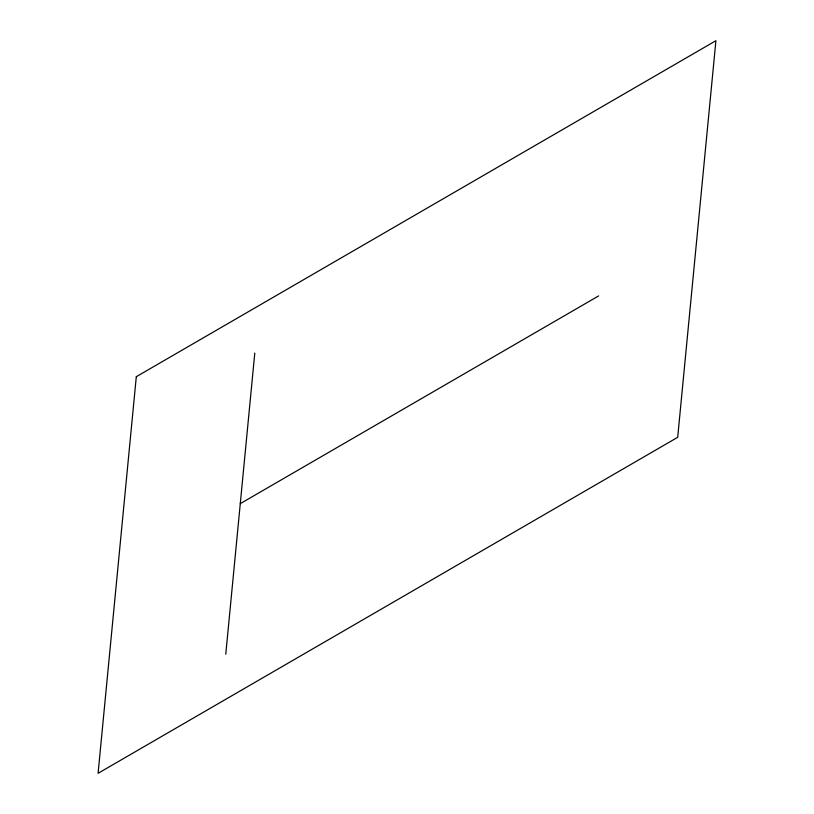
<?xml version="1.0" encoding="UTF-8"?>
<svg xmlns="http://www.w3.org/2000/svg" width="814" height="814" viewBox="0 0 814 814"><rect width="100%" height="100%" fill="white"/><g stroke="black" fill="none" stroke-linecap="round" stroke-linejoin="round"><path stroke-width="1.22" d="M225.773 654.181L254.782 353.103M240.283 503.642L598.636 295.909M136.304 376.689L98.087 773.3L677.696 437.311L715.913 40.7L136.304 376.689"/></g></svg>
